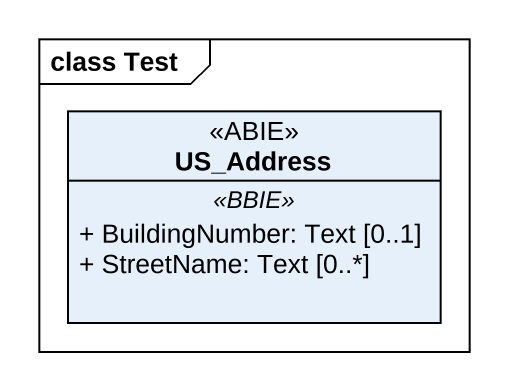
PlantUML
@startuml
mainframe class Test
hide circle
hide empty members
skinparam classAttributeIconSize 0
class US_Address <<ABIE>> {
  .. <<BBIE>> ..
  + BuildingNumber: Text [0..1]
  + StreetName: Text [0..*]
}
@enduml
